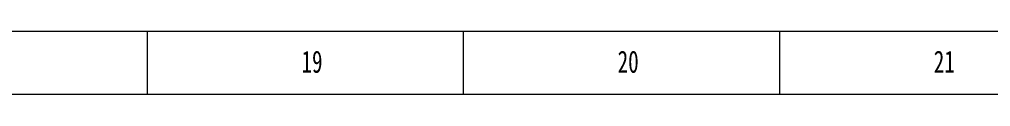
# Model space of a CAD drawing. Header units: millimetres. Extents: x 0 to 1189, y 0 to 841.
# Drawn here: x 881.8 to 1035.4, y 831.1 to 841 of the extents above; entities that cross this region are included whole.
import ezdxf

# ---------------------------------------------------------------- set-up
doc = ezdxf.new("R2010")
doc.units = ezdxf.units.MM
doc.layers.add('10', color=7, linetype='Continuous', lineweight=18)
doc.layers.add('5', color=7, linetype='Continuous', lineweight=18)
doc.styles.add('SLDTEXTSTYLE5', font='', dxfattribs={"width": 0.7})
doc.styles.get('SLDTEXTSTYLE5').set_extended_font_data('宋体')

msp = doc.modelspace()

# ---------------------------------------------------------------- linework, layer by layer
at = {"layer": '5', "color": 7}
msp.add_line((1189, 841), (0, 841), dxfattribs=at)
at = {"layer": '5'}
for p, q in [((902, 841), (902, 831.0501)), ((952, 841), (952, 831.0501)), ((1002, 841), (1002, 831.0501))]:
    msp.add_line(p, q, dxfattribs=at)
at = {"layer": '5', "color": 7, "lineweight": 15}
msp.add_line((1179, 831.0501), (25, 831.0501), dxfattribs=at)

# ---------------------------------------------------------------- texts
at = {"layer": '10', "char_height": 3.5, "attachment_point": 2, "style": 'SLDTEXTSTYLE5'}
for s, insert, width in [('19', (928.0913, 837.9858), 5.830726), ('20', (978.0889, 837.9858), 6.296089), ('21', (1028.0889, 837.9858), 5.940223)]:
    msp.add_mtext(s, dxfattribs=dict(at, insert=insert, width=width))

doc.saveas('drawing.dxf')
